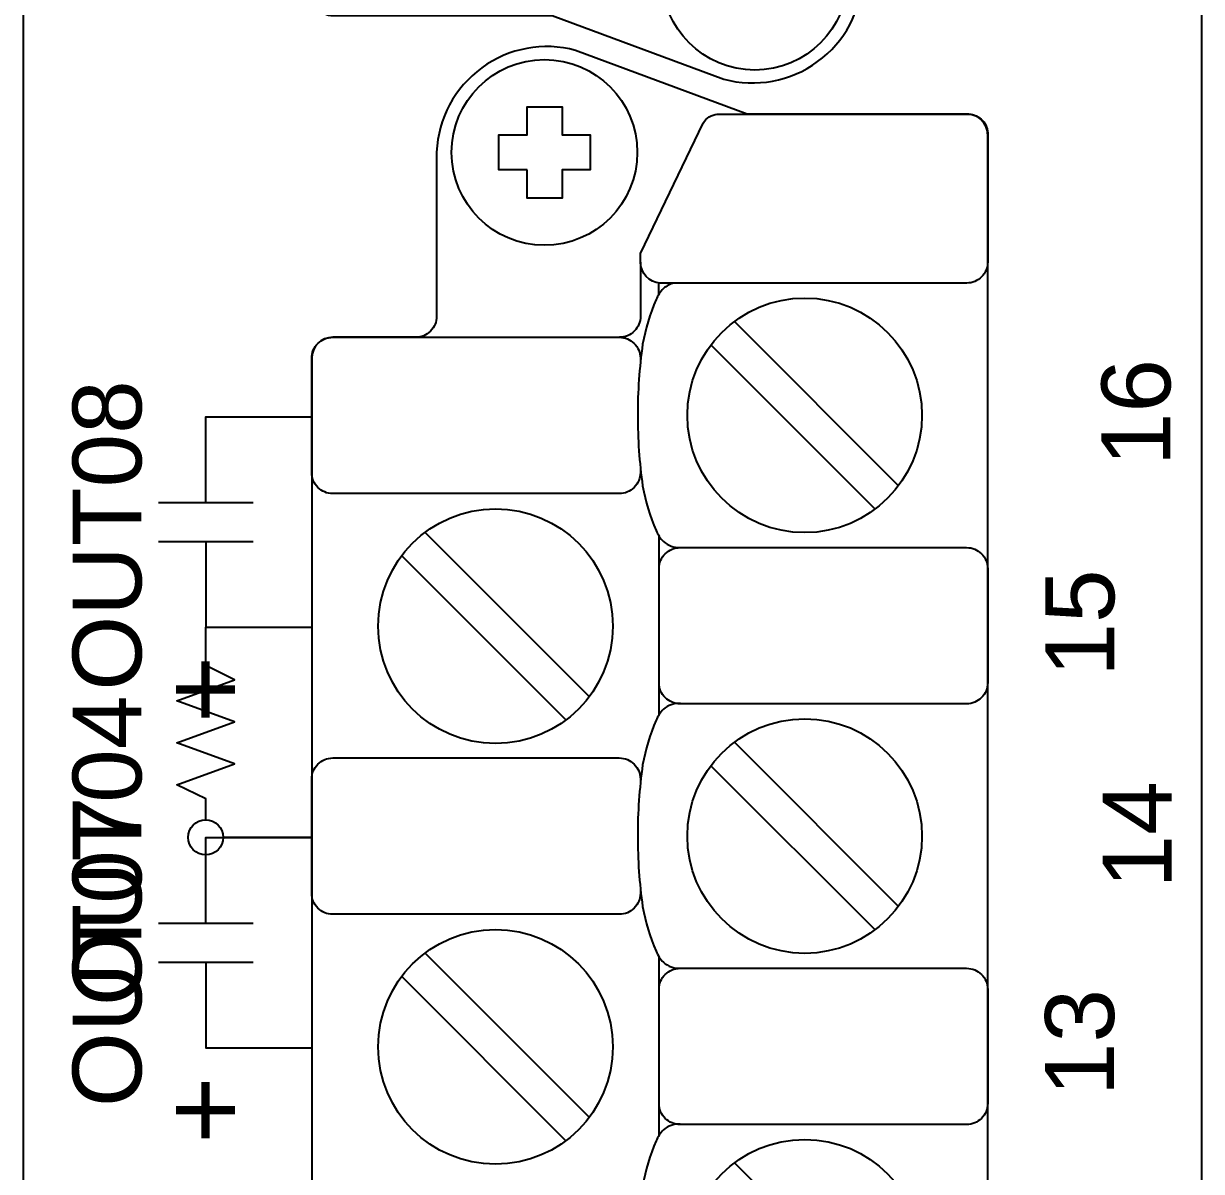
# Model space of a CAD drawing. Extents: x 1 to 47.7, y 0.3 to 34.2.
# Drawn here: x 35.039 to 36.719, y 7.622 to 9.259 of the extents above; entities that cross this region are included whole.
import ezdxf

# ---------------------------------------------------------------- set-up
doc = ezdxf.new("R2010")
doc.units = 0
doc.header["$MEASUREMENT"] = 0
for name, color, linetype in [('5_1__0__EMPTY', 7, 'CONTINUOUS'), ('5_2__2___8__OPTOISO_IND_LS', 7, 'CONTINUOUS'), ('5_3__7___8__OPTOISO_IND_LS', 7, 'CONTINUOUS'), ('5_4__4___24__OPTOISO_LS_IN', 7, 'CONTINUOUS'), ('5_5__D___24__OPTOISO_LS_IN', 7, 'CONTINUOUS'), ('5_6__8___8__OPTOISO_IND_LS', 7, 'CONTINUOUS'), ('7_0______DWG_', 7, 'CONTINUOUS')]:
    doc.layers.add(name, color=color, linetype=linetype)
doc.styles.add('ARIAL', font='arial.ttf')

msp = doc.modelspace()

# ---------------------------------------------------------------- linework, layer by layer
at = {"layer": '5_1__0__EMPTY'}
for points in [[(35.4497, 14.2815), (35.4497, 9.3004, 0.414215), (35.4797, 9.2704), (35.7925, 9.2705), (36.0373, 9.1796, 0.47859), (36.2358, 9.3246), (36.2358, 9.558, -0.414214), (36.2658, 9.588), (36.3838, 9.588, 0.414213), (36.4138, 9.618), (36.4139, 14.5998, 0.414214), (36.3839, 14.6298), (36.0709, 14.6298), (35.8261, 14.7207, 0.480048), (35.6279, 14.5757), (35.6279, 14.3415, -0.414214), (35.5979, 14.3115), (35.4797, 14.3115, 0.414212), (35.4497, 14.2815), (35.4497, 14.2815)], [(35.4497, 8.7815), (35.4497, 3.8004, 0.414215), (35.4797, 3.7704), (35.7925, 3.7705), (36.0373, 3.6796, 0.47859), (36.2358, 3.8246), (36.2358, 4.058, -0.414214), (36.2658, 4.088), (36.3838, 4.088, 0.414213), (36.4138, 4.118), (36.4139, 9.0998, 0.414214), (36.3839, 9.1298), (36.0709, 9.1298), (35.8261, 9.2207, 0.480048), (35.6279, 9.0757), (35.6279, 8.8415, -0.414214), (35.5979, 8.8115), (35.4797, 8.8115, 0.414212), (35.4497, 8.7815), (35.4497, 8.7815)]]:
    msp.add_lwpolyline(points, format="xyb", dxfattribs=at)
msp.add_lwpolyline([(35.7568, 9.0503), (35.7165, 9.0503), (35.7165, 9.1002), (35.7568, 9.1002), (35.7568, 9.1404), (35.8067, 9.1404), (35.8067, 9.1002), (35.8467, 9.1002), (35.8467, 9.0503), (35.8067, 9.0503), (35.8067, 9.0101), (35.7568, 9.0101)], close=True, dxfattribs=at)
for centre in [(36.0817, 9.325), (35.7816, 9.0752)]:
    msp.add_circle(centre, 0.1324, dxfattribs=at)
at = {"layer": '5_2__2___8__OPTOISO_IND_LS'}
for points in [[(36.3838, 9.588, 0.414213), (36.4138, 9.618), (36.4139, 14.5998, 0.414214), (36.3839, 14.6298), (36.0709, 14.6298), (35.8261, 14.7207, 0.480048), (35.6279, 14.5757), (35.6279, 14.3415, -0.414214), (35.5979, 14.3115), (35.4797, 14.3115, 0.414212), (35.4497, 14.2815), (35.4497, 14.2815), (35.4497, 9.3004, 0.414215), (35.4797, 9.2704), (35.7925, 9.2705), (36.0373, 9.1796, 0.47859), (36.2358, 9.3246), (36.2358, 9.558, -0.414214), (36.2658, 9.588)], [(36.3838, 4.088, 0.414213), (36.4138, 4.118), (36.4139, 9.0998, 0.414214), (36.3839, 9.1298), (36.0709, 9.1298), (35.8261, 9.2207, 0.480048), (35.6279, 9.0757), (35.6279, 8.8415, -0.414214), (35.5979, 8.8115), (35.4797, 8.8115, 0.414212), (35.4497, 8.7815), (35.4497, 8.7815), (35.4497, 3.8004, 0.414215), (35.4797, 3.7704), (35.7925, 3.7705), (36.0373, 3.6796, 0.47859), (36.2358, 3.8246), (36.2358, 4.058, -0.414214), (36.2658, 4.088)], [(35.9185, 8.9188), (35.9186, 8.8415, -0.414214), (35.8886, 8.8115)], [(35.9666, 8.8888, 0.127742), (35.9512, 8.881, 0.081668), (35.941, 8.8654, 0.0591), (35.9217, 8.8017, 0.034646), (35.9146, 8.7002, 0.03436), (35.9217, 8.5995, 0.0591), (35.941, 8.5358, 0.081668), (35.9512, 8.5202, 0.191033), (35.9751, 8.5116)], [(35.9184, 8.6265), (35.9184, 8.6186, -0.414214), (35.8884, 8.5886), (35.4797, 8.5886, -0.414214), (35.4497, 8.6186), (35.4497, 8.7815, -0.414214), (35.4797, 8.8115), (35.8884, 8.8115, -0.414214), (35.9184, 8.7815), (35.9184, 8.7747)], [(35.9451, 8.4816, -0.414214), (35.9751, 8.5116), (36.3838, 8.5116, -0.414214), (36.4138, 8.4816), (36.4138, 8.3188, -0.414214), (36.3838, 8.2888), (35.9751, 8.2888, -0.414214), (35.9451, 8.3188)], [(35.9751, 8.2895, 0.191033), (35.9512, 8.281, 0.081668), (35.941, 8.2654, 0.0591), (35.9217, 8.2017, 0.034646), (35.9146, 8.1002, 0.03436), (35.9217, 7.9995, 0.0591), (35.941, 7.9358, 0.081668), (35.9512, 7.9201, 0.191033), (35.9751, 7.9116)], [(35.9184, 8.0265), (35.9184, 8.0186, -0.414214), (35.8884, 7.9886), (35.4797, 7.9886, -0.414214), (35.4497, 8.0186), (35.4497, 8.1815, -0.414214), (35.4797, 8.2115), (35.8884, 8.2115, -0.414214), (35.9184, 8.1815), (35.9184, 8.1747)], [(35.9451, 7.8816, -0.414214), (35.9751, 7.9116), (36.3838, 7.9116, -0.414214), (36.4138, 7.8816), (36.4138, 7.7188, -0.414214), (36.3838, 7.6888), (35.9751, 7.6888, -0.414214), (35.9451, 7.7188)], [(35.9751, 7.6895, 0.191033), (35.9512, 7.681, 0.081668), (35.941, 7.6654, 0.0591), (35.9217, 7.6017, 0.034646), (35.9146, 7.5002, 0.03436), (35.9217, 7.3995, 0.0591), (35.941, 7.3358, 0.081668), (35.9512, 7.3201, 0.191033), (35.9751, 7.3116)]]:
    msp.add_lwpolyline(points, format="xyb", dxfattribs=at)
msp.add_lwpolyline([(35.7568, 9.0503), (35.7165, 9.0503), (35.7165, 9.1002), (35.7568, 9.1002), (35.7568, 9.1404), (35.8067, 9.1404), (35.8067, 9.1002), (35.8467, 9.1002), (35.8467, 9.0503), (35.8067, 9.0503), (35.8067, 9.0101), (35.7568, 9.0101)], close=True, dxfattribs=at)
msp.add_lwpolyline([(36.4138, 9.1032), (36.4139, 8.9188, -0.414214), (36.3839, 8.8888), (35.9468, 8.8888, -0.390527), (35.9185, 8.9188), (35.9185, 8.9311), (36.0082, 9.117, -0.241514), (36.0282, 9.1298), (36.3839, 9.1298, -0.422157)], format="xyb", close=True, dxfattribs=at)
for points in [[(35.9444, 8.8891), (35.9444, 8.872)], [(36.0525, 8.834), (36.2866, 8.5998)], [(36.0191, 8.8006), (36.2532, 8.5664)], [(35.2985, 8.576), (35.2985, 8.6982), (35.4497, 8.6982)], [(35.231, 8.576), (35.366, 8.576)], [(35.231, 8.5203), (35.366, 8.5203)], [(35.2985, 8.5203), (35.2985, 8.3982), (35.4497, 8.3982)], [(35.6115, 8.5333), (35.8456, 8.2992)], [(35.9451, 8.273), (35.9451, 8.5282)], [(35.5781, 8.4999), (35.8122, 8.2657)], [(36.0525, 8.234), (36.2866, 7.9998)], [(36.0191, 8.2005), (36.2532, 7.9664)], [(35.2985, 7.976), (35.2985, 8.0982), (35.4497, 8.0982)], [(35.231, 7.976), (35.366, 7.976)], [(35.6115, 7.9333), (35.8456, 7.6992)], [(35.231, 7.9203), (35.366, 7.9203)], [(35.2985, 7.9203), (35.2985, 7.7982), (35.4497, 7.7982)], [(35.9451, 7.673), (35.9451, 7.9281)], [(35.5781, 7.8999), (35.8122, 7.6657)], [(36.0525, 7.634), (36.2866, 7.3998)]]:
    msp.add_lwpolyline(points, dxfattribs=at)
for centre, radius in [((36.0817, 9.325), 0.1324), ((35.7816, 9.0752), 0.1324), ((36.1528, 8.7002), 0.1673), ((35.7118, 8.3995), 0.1673), ((36.1528, 8.1002), 0.1673), ((35.7118, 7.7995), 0.1673), ((36.1528, 7.5002), 0.1673)]:
    msp.add_circle(centre, radius, dxfattribs=at)
at = {"layer": '5_3__7___8__OPTOISO_IND_LS'}
for points in [[(36.3838, 9.588, 0.414213), (36.4138, 9.618), (36.4139, 14.5998, 0.414214), (36.3839, 14.6298), (36.0709, 14.6298), (35.8261, 14.7207, 0.480048), (35.6279, 14.5757), (35.6279, 14.3415, -0.414214), (35.5979, 14.3115), (35.4797, 14.3115, 0.414212), (35.4497, 14.2815), (35.4497, 14.2815), (35.4497, 9.3004, 0.414215), (35.4797, 9.2704), (35.7925, 9.2705), (36.0373, 9.1796, 0.47859), (36.2358, 9.3246), (36.2358, 9.558, -0.414214), (36.2658, 9.588)], [(36.3838, 4.088, 0.414213), (36.4138, 4.118), (36.4139, 9.0998, 0.414214), (36.3839, 9.1298), (36.0709, 9.1298), (35.8261, 9.2207, 0.480048), (35.6279, 9.0757), (35.6279, 8.8415, -0.414214), (35.5979, 8.8115), (35.4797, 8.8115, 0.414212), (35.4497, 8.7815), (35.4497, 8.7815), (35.4497, 3.8004, 0.414215), (35.4797, 3.7704), (35.7925, 3.7705), (36.0373, 3.6796, 0.47859), (36.2358, 3.8246), (36.2358, 4.058, -0.414214), (36.2658, 4.088)], [(35.9185, 8.9188), (35.9186, 8.8415, -0.414214), (35.8886, 8.8115)], [(35.9666, 8.8888, 0.127742), (35.9512, 8.881, 0.081668), (35.941, 8.8654, 0.0591), (35.9217, 8.8017, 0.034646), (35.9146, 8.7002, 0.03436), (35.9217, 8.5995, 0.0591), (35.941, 8.5358, 0.081668), (35.9512, 8.5202, 0.191033), (35.9751, 8.5116)], [(35.9184, 8.6265), (35.9184, 8.6186, -0.414214), (35.8884, 8.5886), (35.4797, 8.5886, -0.414214), (35.4497, 8.6186), (35.4497, 8.7815, -0.414214), (35.4797, 8.8115), (35.8884, 8.8115, -0.414214), (35.9184, 8.7815), (35.9184, 8.7747)], [(35.9451, 8.4816, -0.414214), (35.9751, 8.5116), (36.3838, 8.5116, -0.414214), (36.4138, 8.4816), (36.4138, 8.3188, -0.414214), (36.3838, 8.2888), (35.9751, 8.2888, -0.414214), (35.9451, 8.3188)], [(35.9751, 8.2895, 0.191033), (35.9512, 8.281, 0.081668), (35.941, 8.2654, 0.0591), (35.9217, 8.2017, 0.034646), (35.9146, 8.1002, 0.03436), (35.9217, 7.9995, 0.0591), (35.941, 7.9358, 0.081668), (35.9512, 7.9201, 0.191033), (35.9751, 7.9116)], [(35.9184, 8.0265), (35.9184, 8.0186, -0.414214), (35.8884, 7.9886), (35.4797, 7.9886, -0.414214), (35.4497, 8.0186), (35.4497, 8.1815, -0.414214), (35.4797, 8.2115), (35.8884, 8.2115, -0.414214), (35.9184, 8.1815), (35.9184, 8.1747)], [(35.9451, 7.8816, -0.414214), (35.9751, 7.9116), (36.3838, 7.9116, -0.414214), (36.4138, 7.8816), (36.4138, 7.7188, -0.414214), (36.3838, 7.6888), (35.9751, 7.6888, -0.414214), (35.9451, 7.7188)], [(35.9751, 7.6895, 0.191033), (35.9512, 7.681, 0.081668), (35.941, 7.6654, 0.0591), (35.9217, 7.6017, 0.034646), (35.9146, 7.5002, 0.03436), (35.9217, 7.3995, 0.0591), (35.941, 7.3358, 0.081668), (35.9512, 7.3201, 0.191033), (35.9751, 7.3116)]]:
    msp.add_lwpolyline(points, format="xyb", dxfattribs=at)
msp.add_lwpolyline([(35.7568, 9.0503), (35.7165, 9.0503), (35.7165, 9.1002), (35.7568, 9.1002), (35.7568, 9.1404), (35.8067, 9.1404), (35.8067, 9.1002), (35.8467, 9.1002), (35.8467, 9.0503), (35.8067, 9.0503), (35.8067, 9.0101), (35.7568, 9.0101)], close=True, dxfattribs=at)
msp.add_lwpolyline([(36.4138, 9.1032), (36.4139, 8.9188, -0.414214), (36.3839, 8.8888), (35.9468, 8.8888, -0.390527), (35.9185, 8.9188), (35.9185, 8.9311), (36.0082, 9.117, -0.241514), (36.0282, 9.1298), (36.3839, 9.1298, -0.422157)], format="xyb", close=True, dxfattribs=at)
for points in [[(35.9444, 8.8891), (35.9444, 8.872)], [(36.0525, 8.834), (36.2866, 8.5998)], [(36.0191, 8.8006), (36.2532, 8.5664)], [(35.2985, 8.576), (35.2985, 8.6982), (35.4497, 8.6982)], [(35.231, 8.576), (35.366, 8.576)], [(35.231, 8.5203), (35.366, 8.5203)], [(35.2985, 8.5203), (35.2985, 8.3982), (35.4497, 8.3982)], [(35.6115, 8.5333), (35.8456, 8.2992)], [(35.9451, 8.273), (35.9451, 8.5282)], [(35.5781, 8.4999), (35.8122, 8.2657)], [(36.0525, 8.234), (36.2866, 7.9998)], [(36.0191, 8.2005), (36.2532, 7.9664)], [(35.2985, 7.976), (35.2985, 8.0982), (35.4497, 8.0982)], [(35.231, 7.976), (35.366, 7.976)], [(35.6115, 7.9333), (35.8456, 7.6992)], [(35.231, 7.9203), (35.366, 7.9203)], [(35.2985, 7.9203), (35.2985, 7.7982), (35.4497, 7.7982)], [(35.9451, 7.673), (35.9451, 7.9281)], [(35.5781, 7.8999), (35.8122, 7.6657)], [(36.0525, 7.634), (36.2866, 7.3998)]]:
    msp.add_lwpolyline(points, dxfattribs=at)
for centre, radius in [((36.0817, 9.325), 0.1324), ((35.7816, 9.0752), 0.1324), ((36.1528, 8.7002), 0.1673), ((35.7118, 8.3995), 0.1673), ((36.1528, 8.1002), 0.1673), ((35.7118, 7.7995), 0.1673), ((36.1528, 7.5002), 0.1673)]:
    msp.add_circle(centre, radius, dxfattribs=at)
at = {"layer": '5_4__4___24__OPTOISO_LS_IN'}
for points in [[(36.3838, 9.588, 0.414213), (36.4138, 9.618), (36.4139, 14.5998, 0.414214), (36.3839, 14.6298), (36.0709, 14.6298), (35.8261, 14.7207, 0.480048), (35.6279, 14.5757), (35.6279, 14.3415, -0.414214), (35.5979, 14.3115), (35.4797, 14.3115, 0.414212), (35.4497, 14.2815), (35.4497, 14.2815), (35.4497, 9.3004, 0.414215), (35.4797, 9.2704), (35.7925, 9.2705), (36.0373, 9.1796, 0.47859), (36.2358, 9.3246), (36.2358, 9.558, -0.414214), (36.2658, 9.588)], [(36.3838, 4.088, 0.414213), (36.4138, 4.118), (36.4139, 9.0998, 0.414214), (36.3839, 9.1298), (36.0709, 9.1298), (35.8261, 9.2207, 0.480048), (35.6279, 9.0757), (35.6279, 8.8415, -0.414214), (35.5979, 8.8115), (35.4797, 8.8115, 0.414212), (35.4497, 8.7815), (35.4497, 8.7815), (35.4497, 3.8004, 0.414215), (35.4797, 3.7704), (35.7925, 3.7705), (36.0373, 3.6796, 0.47859), (36.2358, 3.8246), (36.2358, 4.058, -0.414214), (36.2658, 4.088)], [(35.9185, 8.9188), (35.9186, 8.8415, -0.414214), (35.8886, 8.8115)], [(35.9666, 8.8888, 0.127742), (35.9512, 8.881, 0.081668), (35.941, 8.8654, 0.0591), (35.9217, 8.8017, 0.034646), (35.9146, 8.7002, 0.03436), (35.9217, 8.5995, 0.0591), (35.941, 8.5358, 0.081668), (35.9512, 8.5202, 0.191033), (35.9751, 8.5116)], [(35.9184, 8.6265), (35.9184, 8.6186, -0.414214), (35.8884, 8.5886), (35.4797, 8.5886, -0.414214), (35.4497, 8.6186), (35.4497, 8.7815, -0.414214), (35.4797, 8.8115), (35.8884, 8.8115, -0.414214), (35.9184, 8.7815), (35.9184, 8.7747)], [(35.9451, 8.4816, -0.414214), (35.9751, 8.5116), (36.3838, 8.5116, -0.414214), (36.4138, 8.4816), (36.4138, 8.3188, -0.414214), (36.3838, 8.2888), (35.9751, 8.2888, -0.414214), (35.9451, 8.3188)], [(35.9751, 8.2895, 0.191033), (35.9512, 8.281, 0.081668), (35.941, 8.2654, 0.0591), (35.9217, 8.2017, 0.034646), (35.9146, 8.1002, 0.03436), (35.9217, 7.9995, 0.0591), (35.941, 7.9358, 0.081668), (35.9512, 7.9201, 0.191033), (35.9751, 7.9116)], [(35.9184, 8.0265), (35.9184, 8.0186, -0.414214), (35.8884, 7.9886), (35.4797, 7.9886, -0.414214), (35.4497, 8.0186), (35.4497, 8.1815, -0.414214), (35.4797, 8.2115), (35.8884, 8.2115, -0.414214), (35.9184, 8.1815), (35.9184, 8.1747)], [(35.9451, 7.8816, -0.414214), (35.9751, 7.9116), (36.3838, 7.9116, -0.414214), (36.4138, 7.8816), (36.4138, 7.7188, -0.414214), (36.3838, 7.6888), (35.9751, 7.6888, -0.414214), (35.9451, 7.7188)], [(35.9751, 7.6895, 0.191033), (35.9512, 7.681, 0.081668), (35.941, 7.6654, 0.0591), (35.9217, 7.6017, 0.034646), (35.9146, 7.5002, 0.03436), (35.9217, 7.3995, 0.0591), (35.941, 7.3358, 0.081668), (35.9512, 7.3201, 0.191033), (35.9751, 7.3116)]]:
    msp.add_lwpolyline(points, format="xyb", dxfattribs=at)
msp.add_lwpolyline([(35.7568, 9.0503), (35.7165, 9.0503), (35.7165, 9.1002), (35.7568, 9.1002), (35.7568, 9.1404), (35.8067, 9.1404), (35.8067, 9.1002), (35.8467, 9.1002), (35.8467, 9.0503), (35.8067, 9.0503), (35.8067, 9.0101), (35.7568, 9.0101)], close=True, dxfattribs=at)
msp.add_lwpolyline([(36.4138, 9.1032), (36.4139, 8.9188, -0.414214), (36.3839, 8.8888), (35.9468, 8.8888, -0.390527), (35.9185, 8.9188), (35.9185, 8.9311), (36.0082, 9.117, -0.241514), (36.0282, 9.1298), (36.3839, 9.1298, -0.422157)], format="xyb", close=True, dxfattribs=at)
for points in [[(35.9444, 8.8891), (35.9444, 8.872)], [(36.0525, 8.834), (36.2866, 8.5998)], [(36.0191, 8.8006), (36.2532, 8.5664)], [(35.2985, 8.576), (35.2985, 8.6982), (35.4497, 8.6982)], [(35.231, 8.576), (35.366, 8.576)], [(35.231, 8.5203), (35.366, 8.5203)], [(35.2985, 8.5203), (35.2985, 8.3982), (35.4497, 8.3982)], [(35.6115, 8.5333), (35.8456, 8.2992)], [(35.9451, 8.273), (35.9451, 8.5282)], [(35.5781, 8.4999), (35.8122, 8.2657)], [(36.0525, 8.234), (36.2866, 7.9998)], [(36.0191, 8.2005), (36.2532, 7.9664)], [(35.2985, 7.976), (35.2985, 8.0982), (35.4497, 8.0982)], [(35.231, 7.976), (35.366, 7.976)], [(35.6115, 7.9333), (35.8456, 7.6992)], [(35.231, 7.9203), (35.366, 7.9203)], [(35.2985, 7.9203), (35.2985, 7.7982), (35.4497, 7.7982)], [(35.9451, 7.673), (35.9451, 7.9281)], [(35.5781, 7.8999), (35.8122, 7.6657)], [(36.0525, 7.634), (36.2866, 7.3998)]]:
    msp.add_lwpolyline(points, dxfattribs=at)
for centre, radius in [((36.0817, 9.325), 0.1324), ((35.7816, 9.0752), 0.1324), ((36.1528, 8.7002), 0.1673), ((35.7118, 8.3995), 0.1673), ((36.1528, 8.1002), 0.1673), ((35.7118, 7.7995), 0.1673), ((36.1528, 7.5002), 0.1673)]:
    msp.add_circle(centre, radius, dxfattribs=at)
at = {"layer": '5_5__D___24__OPTOISO_LS_IN'}
for points in [[(36.3838, 9.588, 0.414213), (36.4138, 9.618), (36.4139, 14.5998, 0.414214), (36.3839, 14.6298), (36.0709, 14.6298), (35.8261, 14.7207, 0.480048), (35.6279, 14.5757), (35.6279, 14.3415, -0.414214), (35.5979, 14.3115), (35.4797, 14.3115, 0.414212), (35.4497, 14.2815), (35.4497, 14.2815), (35.4497, 9.3004, 0.414215), (35.4797, 9.2704), (35.7925, 9.2705), (36.0373, 9.1796, 0.47859), (36.2358, 9.3246), (36.2358, 9.558, -0.414214), (36.2658, 9.588)], [(36.3838, 4.088, 0.414213), (36.4138, 4.118), (36.4139, 9.0998, 0.414214), (36.3839, 9.1298), (36.0709, 9.1298), (35.8261, 9.2207, 0.480048), (35.6279, 9.0757), (35.6279, 8.8415, -0.414214), (35.5979, 8.8115), (35.4797, 8.8115, 0.414212), (35.4497, 8.7815), (35.4497, 8.7815), (35.4497, 3.8004, 0.414215), (35.4797, 3.7704), (35.7925, 3.7705), (36.0373, 3.6796, 0.47859), (36.2358, 3.8246), (36.2358, 4.058, -0.414214), (36.2658, 4.088)], [(35.9185, 8.9188), (35.9186, 8.8415, -0.414214), (35.8886, 8.8115)], [(35.9666, 8.8888, 0.127742), (35.9512, 8.881, 0.081668), (35.941, 8.8654, 0.0591), (35.9217, 8.8017, 0.034646), (35.9146, 8.7002, 0.03436), (35.9217, 8.5995, 0.0591), (35.941, 8.5358, 0.081668), (35.9512, 8.5202, 0.191033), (35.9751, 8.5116)], [(35.9184, 8.6265), (35.9184, 8.6186, -0.414214), (35.8884, 8.5886), (35.4797, 8.5886, -0.414214), (35.4497, 8.6186), (35.4497, 8.7815, -0.414214), (35.4797, 8.8115), (35.8884, 8.8115, -0.414214), (35.9184, 8.7815), (35.9184, 8.7747)], [(35.9451, 8.4816, -0.414214), (35.9751, 8.5116), (36.3838, 8.5116, -0.414214), (36.4138, 8.4816), (36.4138, 8.3188, -0.414214), (36.3838, 8.2888), (35.9751, 8.2888, -0.414214), (35.9451, 8.3188)], [(35.9751, 8.2895, 0.191033), (35.9512, 8.281, 0.081668), (35.941, 8.2654, 0.0591), (35.9217, 8.2017, 0.034646), (35.9146, 8.1002, 0.03436), (35.9217, 7.9995, 0.0591), (35.941, 7.9358, 0.081668), (35.9512, 7.9201, 0.191033), (35.9751, 7.9116)], [(35.9184, 8.0265), (35.9184, 8.0186, -0.414214), (35.8884, 7.9886), (35.4797, 7.9886, -0.414214), (35.4497, 8.0186), (35.4497, 8.1815, -0.414214), (35.4797, 8.2115), (35.8884, 8.2115, -0.414214), (35.9184, 8.1815), (35.9184, 8.1747)], [(35.9451, 7.8816, -0.414214), (35.9751, 7.9116), (36.3838, 7.9116, -0.414214), (36.4138, 7.8816), (36.4138, 7.7188, -0.414214), (36.3838, 7.6888), (35.9751, 7.6888, -0.414214), (35.9451, 7.7188)], [(35.9751, 7.6895, 0.191033), (35.9512, 7.681, 0.081668), (35.941, 7.6654, 0.0591), (35.9217, 7.6017, 0.034646), (35.9146, 7.5002, 0.03436), (35.9217, 7.3995, 0.0591), (35.941, 7.3358, 0.081668), (35.9512, 7.3201, 0.191033), (35.9751, 7.3116)]]:
    msp.add_lwpolyline(points, format="xyb", dxfattribs=at)
msp.add_lwpolyline([(35.7568, 9.0503), (35.7165, 9.0503), (35.7165, 9.1002), (35.7568, 9.1002), (35.7568, 9.1404), (35.8067, 9.1404), (35.8067, 9.1002), (35.8467, 9.1002), (35.8467, 9.0503), (35.8067, 9.0503), (35.8067, 9.0101), (35.7568, 9.0101)], close=True, dxfattribs=at)
msp.add_lwpolyline([(36.4138, 9.1032), (36.4139, 8.9188, -0.414214), (36.3839, 8.8888), (35.9468, 8.8888, -0.390527), (35.9185, 8.9188), (35.9185, 8.9311), (36.0082, 9.117, -0.241514), (36.0282, 9.1298), (36.3839, 9.1298, -0.422157)], format="xyb", close=True, dxfattribs=at)
for points in [[(35.9444, 8.8891), (35.9444, 8.872)], [(36.0525, 8.834), (36.2866, 8.5998)], [(36.0191, 8.8006), (36.2532, 8.5664)], [(35.2985, 8.576), (35.2985, 8.6982), (35.4497, 8.6982)], [(35.231, 8.576), (35.366, 8.576)], [(35.231, 8.5203), (35.366, 8.5203)], [(35.2985, 8.5203), (35.2985, 8.3982), (35.4497, 8.3982)], [(35.6115, 8.5333), (35.8456, 8.2992)], [(35.9451, 8.273), (35.9451, 8.5282)], [(35.5781, 8.4999), (35.8122, 8.2657)], [(36.0525, 8.234), (36.2866, 7.9998)], [(36.0191, 8.2005), (36.2532, 7.9664)], [(35.2985, 7.976), (35.2985, 8.0982), (35.4497, 8.0982)], [(35.231, 7.976), (35.366, 7.976)], [(35.6115, 7.9333), (35.8456, 7.6992)], [(35.231, 7.9203), (35.366, 7.9203)], [(35.2985, 7.9203), (35.2985, 7.7982), (35.4497, 7.7982)], [(35.9451, 7.673), (35.9451, 7.9281)], [(35.5781, 7.8999), (35.8122, 7.6657)], [(36.0525, 7.634), (36.2866, 7.3998)]]:
    msp.add_lwpolyline(points, dxfattribs=at)
for centre, radius in [((36.0817, 9.325), 0.1324), ((35.7816, 9.0752), 0.1324), ((36.1528, 8.7002), 0.1673), ((35.7118, 8.3995), 0.1673), ((36.1528, 8.1002), 0.1673), ((35.7118, 7.7995), 0.1673), ((36.1528, 7.5002), 0.1673)]:
    msp.add_circle(centre, radius, dxfattribs=at)
at = {"layer": '5_6__8___8__OPTOISO_IND_LS'}
for points in [[(36.3838, 9.588, 0.414213), (36.4138, 9.618), (36.4139, 14.5998, 0.414214), (36.3839, 14.6298), (36.0709, 14.6298), (35.8261, 14.7207, 0.480048), (35.6279, 14.5757), (35.6279, 14.3415, -0.414214), (35.5979, 14.3115), (35.4797, 14.3115, 0.414212), (35.4497, 14.2815), (35.4497, 14.2815), (35.4497, 9.3004, 0.414215), (35.4797, 9.2704), (35.7925, 9.2705), (36.0373, 9.1796, 0.47859), (36.2358, 9.3246), (36.2358, 9.558, -0.414214), (36.2658, 9.588)], [(36.3838, 4.088, 0.414213), (36.4138, 4.118), (36.4139, 9.0998, 0.414214), (36.3839, 9.1298), (36.0709, 9.1298), (35.8261, 9.2207, 0.480048), (35.6279, 9.0757), (35.6279, 8.8415, -0.414214), (35.5979, 8.8115), (35.4797, 8.8115, 0.414212), (35.4497, 8.7815), (35.4497, 8.7815), (35.4497, 3.8004, 0.414215), (35.4797, 3.7704), (35.7925, 3.7705), (36.0373, 3.6796, 0.47859), (36.2358, 3.8246), (36.2358, 4.058, -0.414214), (36.2658, 4.088)], [(35.9185, 8.9188), (35.9186, 8.8415, -0.414214), (35.8886, 8.8115)], [(35.9666, 8.8888, 0.127742), (35.9512, 8.881, 0.081668), (35.941, 8.8654, 0.0591), (35.9217, 8.8017, 0.034646), (35.9146, 8.7002, 0.03436), (35.9217, 8.5995, 0.0591), (35.941, 8.5358, 0.081668), (35.9512, 8.5202, 0.191033), (35.9751, 8.5116)], [(35.9184, 8.6265), (35.9184, 8.6186, -0.414214), (35.8884, 8.5886), (35.4797, 8.5886, -0.414214), (35.4497, 8.6186), (35.4497, 8.7815, -0.414214), (35.4797, 8.8115), (35.8884, 8.8115, -0.414214), (35.9184, 8.7815), (35.9184, 8.7747)], [(35.9451, 8.4816, -0.414214), (35.9751, 8.5116), (36.3838, 8.5116, -0.414214), (36.4138, 8.4816), (36.4138, 8.3188, -0.414214), (36.3838, 8.2888), (35.9751, 8.2888, -0.414214), (35.9451, 8.3188)], [(35.9751, 8.2895, 0.191033), (35.9512, 8.281, 0.081668), (35.941, 8.2654, 0.0591), (35.9217, 8.2017, 0.034646), (35.9146, 8.1002, 0.03436), (35.9217, 7.9995, 0.0591), (35.941, 7.9358, 0.081668), (35.9512, 7.9201, 0.191033), (35.9751, 7.9116)], [(35.9184, 8.0265), (35.9184, 8.0186, -0.414214), (35.8884, 7.9886), (35.4797, 7.9886, -0.414214), (35.4497, 8.0186), (35.4497, 8.1815, -0.414214), (35.4797, 8.2115), (35.8884, 8.2115, -0.414214), (35.9184, 8.1815), (35.9184, 8.1747)], [(35.9451, 7.8816, -0.414214), (35.9751, 7.9116), (36.3838, 7.9116, -0.414214), (36.4138, 7.8816), (36.4138, 7.7188, -0.414214), (36.3838, 7.6888), (35.9751, 7.6888, -0.414214), (35.9451, 7.7188)], [(35.9751, 7.6895, 0.191033), (35.9512, 7.681, 0.081668), (35.941, 7.6654, 0.0591), (35.9217, 7.6017, 0.034646), (35.9146, 7.5002, 0.03436), (35.9217, 7.3995, 0.0591), (35.941, 7.3358, 0.081668), (35.9512, 7.3201, 0.191033), (35.9751, 7.3116)]]:
    msp.add_lwpolyline(points, format="xyb", dxfattribs=at)
msp.add_lwpolyline([(35.7568, 9.0503), (35.7165, 9.0503), (35.7165, 9.1002), (35.7568, 9.1002), (35.7568, 9.1404), (35.8067, 9.1404), (35.8067, 9.1002), (35.8467, 9.1002), (35.8467, 9.0503), (35.8067, 9.0503), (35.8067, 9.0101), (35.7568, 9.0101)], close=True, dxfattribs=at)
msp.add_lwpolyline([(36.4138, 9.1032), (36.4139, 8.9188, -0.414214), (36.3839, 8.8888), (35.9468, 8.8888, -0.390527), (35.9185, 8.9188), (35.9185, 8.9311), (36.0082, 9.117, -0.241514), (36.0282, 9.1298), (36.3839, 9.1298, -0.422157)], format="xyb", close=True, dxfattribs=at)
for points in [[(35.9444, 8.8891), (35.9444, 8.872)], [(36.0525, 8.834), (36.2866, 8.5998)], [(36.0191, 8.8006), (36.2532, 8.5664)], [(35.6115, 8.5333), (35.8456, 8.2992)], [(35.9451, 8.273), (35.9451, 8.5282)], [(35.5781, 8.4999), (35.8122, 8.2657)], [(35.2985, 8.1232), (35.2985, 8.1531), (35.2573, 8.1731), (35.3398, 8.2031), (35.2573, 8.2331), (35.3398, 8.2631), (35.2573, 8.2932), (35.3398, 8.3232), (35.2985, 8.3432), (35.2985, 8.3982), (35.4497, 8.3982)], [(36.0525, 8.234), (36.2866, 7.9998)], [(36.0191, 8.2005), (36.2532, 7.9664)], [(35.4497, 8.0982), (35.3235, 8.0982)], [(35.2985, 7.976), (35.2985, 8.0732)], [(35.231, 7.976), (35.366, 7.976)], [(35.6115, 7.9333), (35.8456, 7.6992)], [(35.231, 7.9203), (35.366, 7.9203)], [(35.2985, 7.9203), (35.2985, 7.7982), (35.4497, 7.7982)], [(35.9451, 7.673), (35.9451, 7.9281)], [(35.5781, 7.8999), (35.8122, 7.6657)], [(36.0525, 7.634), (36.2866, 7.3998)]]:
    msp.add_lwpolyline(points, dxfattribs=at)
for centre, radius in [((36.0817, 9.325), 0.1324), ((35.7816, 9.0752), 0.1324), ((36.1528, 8.7002), 0.1673), ((35.7118, 8.3995), 0.1673), ((36.1528, 8.1002), 0.1673), ((35.2985, 8.0982), 0.025), ((35.7118, 7.7995), 0.1673), ((36.1528, 7.5002), 0.1673)]:
    msp.add_circle(centre, radius, dxfattribs=at)
at = {"layer": '7_0______DWG_'}
msp.add_lwpolyline([(35.0387, 3.6192), (35.0387, 20.2795, -0.468367), (35.0987, 20.3295), (36.6687, 20.3295, -0.414132), (36.7187, 20.2795), (36.7187, 3.6192, -0.414214), (36.6687, 3.5692), (35.0887, 3.5692, -0.414287)], format="xyb", close=True, dxfattribs=at)

# ---------------------------------------------------------------- texts
at = {"layer": '5_2__2___8__OPTOISO_IND_LS', "style": 'ARIAL'}
for s, p in [('OUT08', (35.2069, 8.3075)), ('OUT07', (35.2069, 7.7137))]:
    msp.add_text(s, height=0.09833, rotation=90, dxfattribs=at).set_placement(p)
at = {"layer": '5_3__7___8__OPTOISO_IND_LS', "style": 'ARIAL'}
for s, height, p in [('OUT08', 0.09833, (35.2069, 8.3075)), ('+', 0.118, (35.3553, 8.2612)), ('OUT07', 0.09833, (35.2069, 7.7137)), ('+', 0.118, (35.3553, 7.6612))]:
    msp.add_text(s, height=height, rotation=90, dxfattribs=at).set_placement(p)
at = {"layer": '5_4__4___24__OPTOISO_LS_IN', "style": 'ARIAL'}
for s, p in [('OUT08', (35.2069, 8.3075)), ('OUT07', (35.2069, 7.7137))]:
    msp.add_text(s, height=0.09833, rotation=90, dxfattribs=at).set_placement(p)
at = {"layer": '5_5__D___24__OPTOISO_LS_IN', "style": 'ARIAL'}
for s, p in [('OUT08', (35.2069, 8.3075)), ('OUT07', (35.2069, 7.7137))]:
    msp.add_text(s, height=0.09833, rotation=90, dxfattribs=at).set_placement(p)
at = {"layer": '5_6__8___8__OPTOISO_IND_LS', "style": 'ARIAL'}
msp.add_text('OUT04', height=0.09833, rotation=90, dxfattribs=at).set_placement((35.2069, 7.8577))
at = {"layer": '7_0______DWG_', "style": 'ARIAL'}
for s, p in [('16', (36.6744, 8.6277)), ('15', (36.5944, 8.3277)), ('14', (36.676, 8.0255)), ('13', (36.594, 7.7293))]:
    msp.add_text(s, height=0.09833, rotation=90, dxfattribs=at).set_placement(p)

doc.saveas('drawing.dxf')
